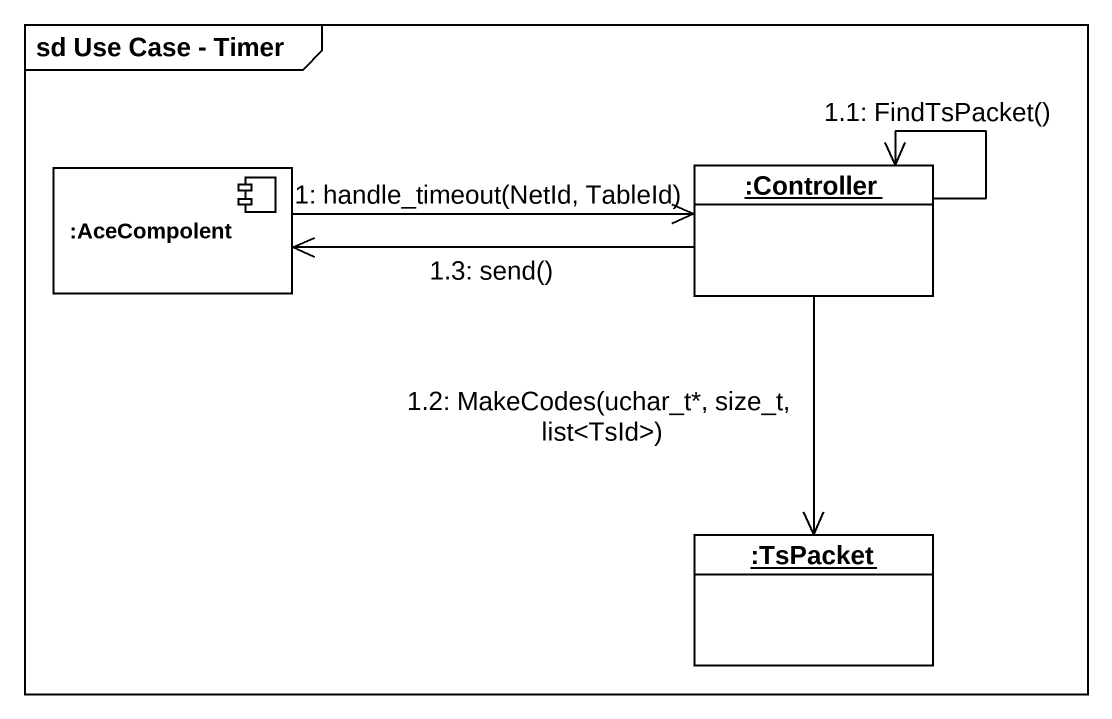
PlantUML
@startuml
mainframe sd Use Case - Timer
allowmixing
hide circle
hide empty members
component ":AceCompolent" as AceCompolent
object ":Controller" as Controller
object ":TsPacket" as TsPacket
AceCompolent -right-> Controller : 1: handle_timeout(NetId, TableId)
Controller --> Controller : 1.1: FindTsPacket()
Controller --> TsPacket : 1.2: MakeCodes(uchar_t*, size_t, list<TsId>)
Controller -left-> AceCompolent : 1.3: send()
@enduml
